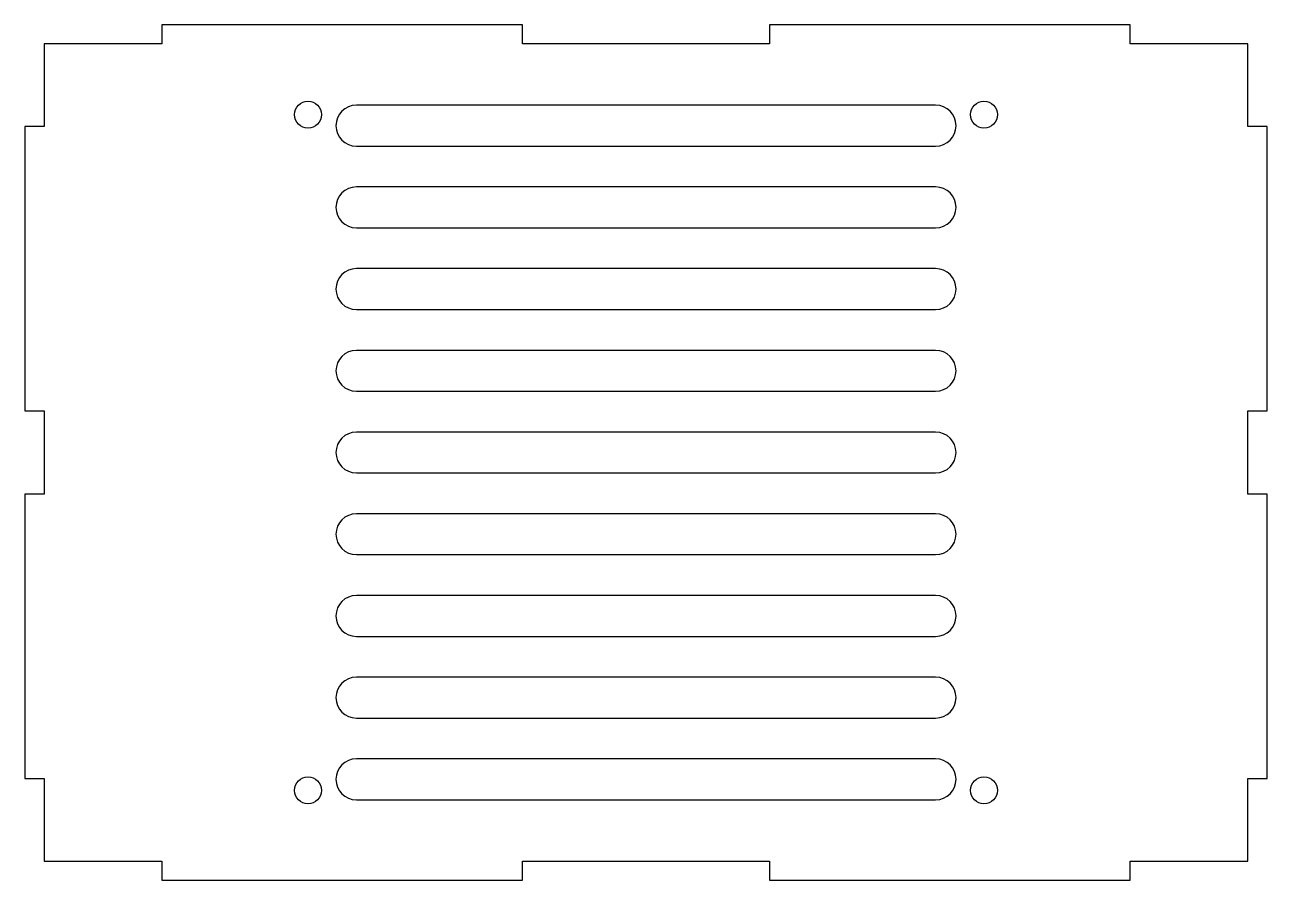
# Model space of a CAD drawing. Header units: millimetres. Extents: x -97 to 97, y -130 to 3.
import ezdxf

# ---------------------------------------------------------------- set-up
doc = ezdxf.new("R2010")
doc.units = ezdxf.units.MM

msp = doc.modelspace()

# ---------------------------------------------------------------- linework, layer by layer
at = {"color": 7, "linetype": 'Continuous', "lineweight": 25}
for p, q in [((-19.177, 2.9718), (-75.2221, 2.9718)), ((-75.2221, 2.9718), (-75.2221, 0)), ((-19.177, 0), (-19.177, 2.9718)), ((75.2221, 2.9718), (19.177, 2.9718)), ((19.177, 2.9718), (19.177, 0)), ((75.2221, 0), (75.2221, 2.9718)), ((-75.2221, 0), (-93.4982, 0)), ((-93.4982, 0), (-93.4982, -12.827)), ((19.177, 0), (-19.177, 0)), ((93.4982, 0), (75.2221, 0)), ((93.4982, -12.827), (93.4982, 0)), ((45, -9.525), (-45, -9.525)), ((-93.4982, -12.827), (-96.52, -12.827)), ((-96.52, -12.827), (-96.52, -57.023)), ((96.52, -12.827), (93.4982, -12.827)), ((96.52, -57.023), (96.52, -12.827)), ((-45, -15.875), (45, -15.875)), ((45, -22.225), (-45, -22.225)), ((-45, -28.575), (45, -28.575)), ((45, -34.925), (-45, -34.925)), ((-45, -41.275), (45, -41.275)), ((45, -47.625), (-45, -47.625)), ((-45, -53.975), (45, -53.975)), ((-96.52, -57.023), (-93.4982, -57.023)), ((-93.4982, -57.023), (-93.4982, -69.977)), ((93.4982, -69.977), (93.4982, -57.023)), ((93.4982, -57.023), (96.52, -57.023)), ((45, -60.325), (-45, -60.325)), ((-45, -66.675), (45, -66.675)), ((-93.4982, -69.977), (-96.52, -69.977)), ((-96.52, -69.977), (-96.52, -114.173)), ((96.52, -69.977), (93.4982, -69.977)), ((96.52, -114.173), (96.52, -69.977)), ((45, -73.025), (-45, -73.025)), ((-45, -79.375), (45, -79.375)), ((45, -85.725), (-45, -85.725)), ((-45, -92.075), (45, -92.075)), ((45, -98.425), (-45, -98.425)), ((-45, -104.775), (45, -104.775)), ((45, -111.125), (-45, -111.125)), ((-96.52, -114.173), (-93.4982, -114.173)), ((-93.4982, -114.173), (-93.4982, -127)), ((93.4982, -127), (93.4982, -114.173)), ((93.4982, -114.173), (96.52, -114.173)), ((-45, -117.475), (45, -117.475)), ((-93.4982, -127), (-75.2221, -127)), ((-75.2221, -127), (-75.2221, -129.9718)), ((-19.177, -127), (19.177, -127)), ((-19.177, -129.9718), (-19.177, -127)), ((19.177, -127), (19.177, -129.9718)), ((75.2221, -129.9718), (75.2221, -127)), ((75.2221, -127), (93.4982, -127)), ((-75.2221, -129.9718), (-19.177, -129.9718)), ((19.177, -129.9718), (75.2221, -129.9718))]:
    msp.add_line(p, q, dxfattribs=at)
for centre in [(-52.5145, -10.9855), (52.5145, -10.9855), (-52.5145, -116.0145), (52.5145, -116.0145)]:
    msp.add_circle(centre, 2.0955, dxfattribs=at)
for centre, start, end in [((-45, -12.7), 90, 270), ((45, -12.7), 270, 90), ((-45, -25.4), 90, 270), ((45, -25.4), 270, 90), ((-45, -38.1), 90, 270), ((45, -38.1), 270, 90), ((-45, -50.8), 90, 270), ((45, -50.8), 270, 90), ((-45, -63.5), 90, 270), ((45, -63.5), 270, 90), ((-45, -76.2), 90, 270), ((45, -76.2), 270, 90), ((-45, -88.9), 90, 270), ((45, -88.9), 270, 90), ((-45, -101.6), 90, 270), ((45, -101.6), 270, 90), ((-45, -114.3), 90, 270), ((45, -114.3), 270, 90)]:
    msp.add_arc(centre, 3.175, start, end, dxfattribs=at)

doc.saveas('drawing.dxf')
